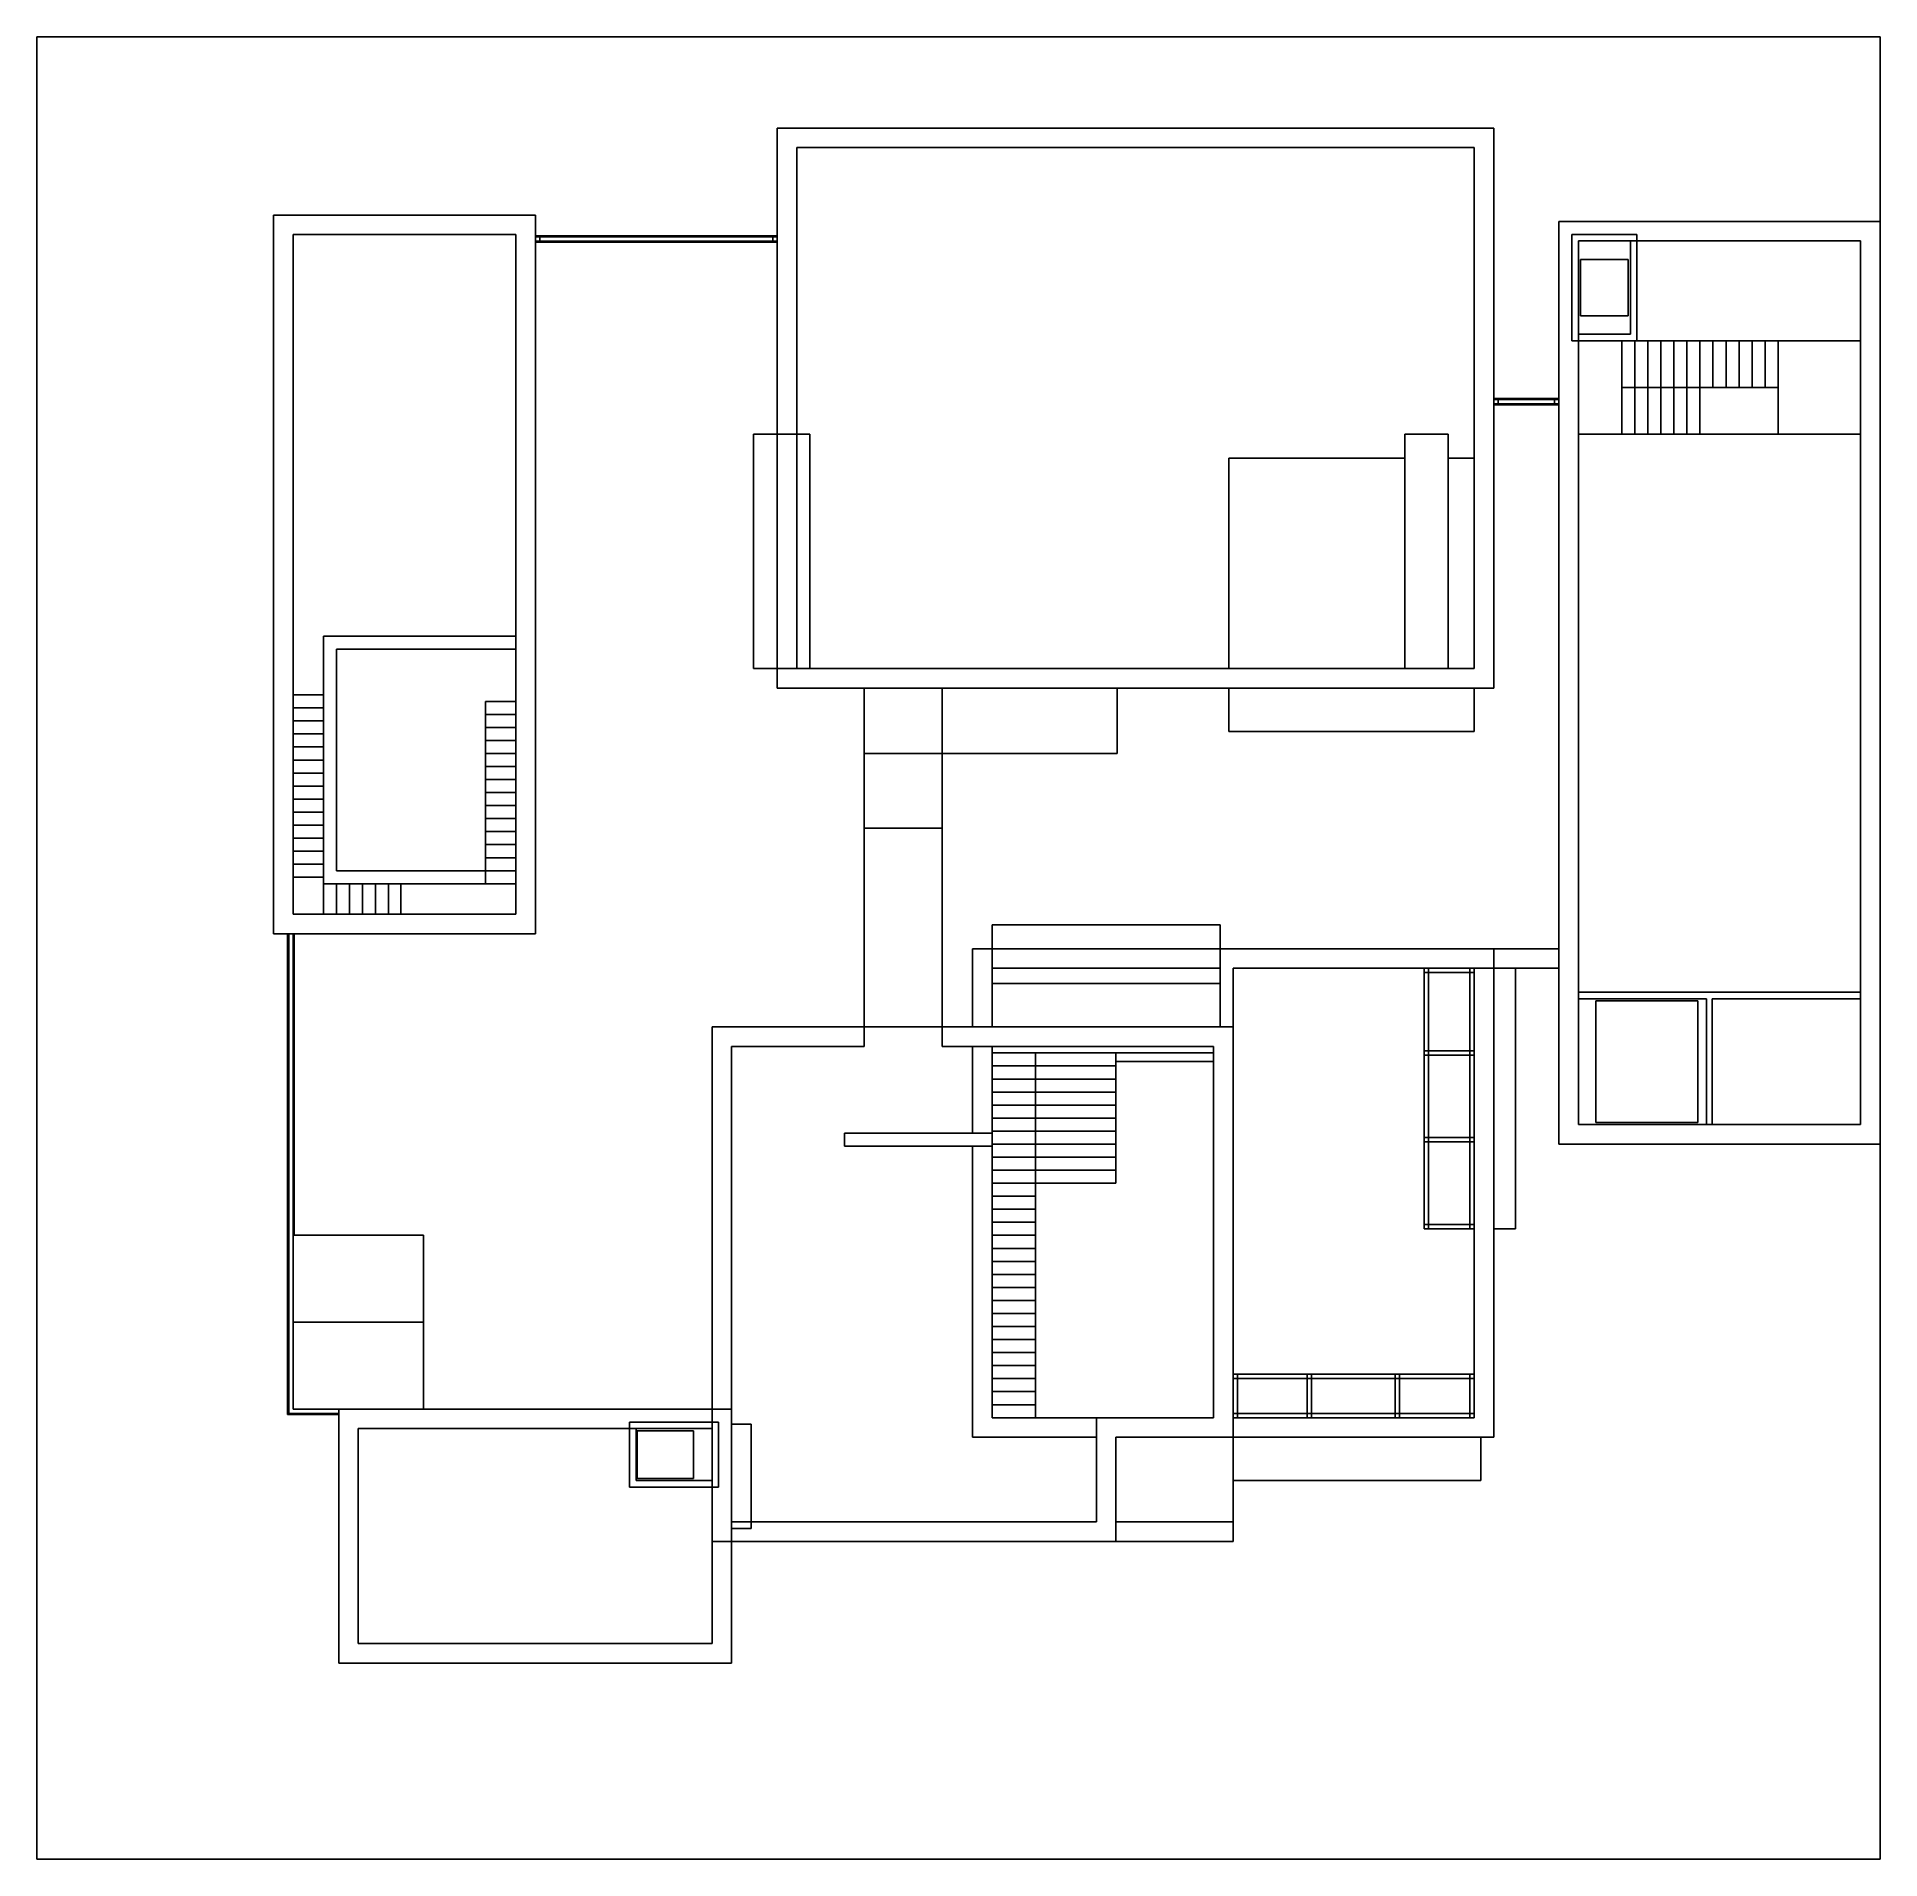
# Model space of a CAD drawing. Extents: x -21748 to 20702, y -21667 to 20299.
import ezdxf

# ---------------------------------------------------------------- set-up
doc = ezdxf.new("R2010")
doc.units = 0
doc.layers.get('0').update_dxf_attribs({"linetype": 'CONTINUOUS'})
doc.layers.add('SECTIONCUTEDGES', color=7, linetype='CONTINUOUS')

msp = doc.modelspace()

# ---------------------------------------------------------------- linework, layer by layer
for p, q in [((-21748, 20299), (-21748, -21667)), ((20702, 20299), (-21748, 20299)), ((20702, 16049), (20702, 20299)), ((14752, 12224), (14752, 13299)), ((15052, 12224), (15052, 13299)), ((15102, 13299), (15352, 13299)), ((15352, 12224), (15352, 13299)), ((15352, 13299), (15652, 13299)), ((15652, 12224), (15652, 13299)), ((15652, 13299), (15952, 13299)), ((15952, 13299), (15952, 12224)), ((15952, 13299), (16252, 13299)), ((16252, 12224), (16252, 13299)), ((16252, 13299), (16552, 13299)), ((16552, 12224), (16552, 13299)), ((16552, 13299), (16852, 13299)), ((16852, 12224), (16852, 13299)), ((16852, 13299), (17152, 13299)), ((17152, 12224), (17152, 13299)), ((17152, 13299), (17452, 13299)), ((17452, 12224), (17452, 13299)), ((17452, 13299), (17752, 13299)), ((17752, 12224), (17752, 13299)), ((17752, 13299), (18052, 13299)), ((18052, 12224), (18052, 13299)), ((18052, 13299), (18352, 13299)), ((18352, 13299), (18352, 12224)), ((18352, 13299), (20252, 13299)), ((11902, 11974), (13202, 11974)), ((15052, 12224), (14752, 12224)), ((14752, 11149), (14752, 12224)), ((15352, 12224), (15052, 12224)), ((15052, 12224), (15052, 11149)), ((15652, 12224), (15352, 12224)), ((15352, 12224), (15352, 11149)), ((15952, 12224), (15652, 12224)), ((15652, 11149), (15652, 12224)), ((16252, 12224), (15952, 12224)), ((15952, 11149), (15952, 12224)), ((16852, 12224), (16552, 12224)), ((17152, 12224), (16852, 12224)), ((17452, 12224), (17152, 12224)), ((17752, 12224), (17452, 12224)), ((18052, 12224), (17752, 12224)), ((18352, 12224), (18052, 12224)), ((18352, 12224), (18352, 11149)), ((13202, 11824), (11902, 11824)), ((14752, 11149), (13752, 11149)), ((15052, 11149), (14752, 11149)), ((15352, 11149), (15052, 11149)), ((15652, 11149), (15352, 11149)), ((15952, 11149), (15652, 11149)), ((16252, 11149), (15952, 11149)), ((18352, 11149), (16552, 11149)), ((20252, 11149), (18352, 11149)), ((5702, 10599), (9752, 10599)), ((5702, 10599), (5702, 5749)), ((10752, 10599), (11352, 10599)), ((-15848, 5145), (-15148, 5145)), ((5702, 4299), (5702, 5299)), ((11352, 5299), (11352, 4299)), ((-15848, 4845), (-15148, 4845)), ((-10716, 4996), (-11416, 4996)), ((-11416, 4696), (-11416, 4996)), ((-10716, 4696), (-11416, 4696)), ((-11416, 4396), (-11416, 4696)), ((-15848, 4545), (-15148, 4545)), ((-10716, 4396), (-11416, 4396)), ((-11416, 4096), (-11416, 4396)), ((11352, 4299), (5702, 4299)), ((-15848, 4245), (-15148, 4245)), ((-15848, 3945), (-15148, 3945)), ((-10716, 4096), (-11416, 4096)), ((-11416, 3796), (-11416, 4096)), ((-15848, 3645), (-15148, 3645)), ((-10716, 3796), (-11416, 3796)), ((-11416, 3496), (-11416, 3796)), ((-10716, 3496), (-11416, 3496)), ((-11416, 3196), (-11416, 3496)), ((-15848, 3345), (-15148, 3345)), ((-15848, 3045), (-15148, 3045)), ((-10716, 3196), (-11416, 3196)), ((-11416, 2896), (-11416, 3196)), ((-15848, 2745), (-15148, 2745)), ((-10716, 2896), (-11416, 2896)), ((-11416, 2596), (-11416, 2896)), ((-10716, 2596), (-11416, 2596)), ((-11416, 2296), (-11416, 2596)), ((-15848, 2445), (-15148, 2445)), ((-15848, 2145), (-15148, 2145)), ((-10716, 2296), (-11416, 2296)), ((-11416, 1996), (-11416, 2296)), ((-15848, 1845), (-15148, 1845)), ((-10716, 1996), (-11416, 1996)), ((-11416, 1696), (-11416, 1996)), ((-2698, -2501), (-2698, 2077)), ((-898, -2501), (-898, 2077)), ((-15848, 1545), (-15148, 1545)), ((-10716, 1696), (-11416, 1696)), ((-11416, 1396), (-11416, 1696)), ((-10716, 1396), (-11416, 1396)), ((-11416, 1096), (-11416, 1396)), ((-15848, 1245), (-15148, 1245)), ((-15848, 945), (-15148, 945)), ((-10716, 1096), (-11416, 1096)), ((-15148, 96), (-15148, 796)), ((-14848, 96), (-14848, 796)), ((-14548, 96), (-14548, 796)), ((-14248, 96), (-14248, 796)), ((-13948, 96), (-13948, 796)), ((-13648, 96), (-13648, 796)), ((252, -151), (5502, -151)), ((252, -701), (252, -151)), ((5502, -151), (5502, -701)), ((-15973, -454), (-15973, -2026)), ((-15823, -454), (-15823, -2026)), ((252, -701), (-198, -701)), ((-198, -701), (-198, -2501)), ((5502, -701), (252, -701)), ((252, -1151), (252, -701)), ((5502, -1151), (252, -1151)), ((252, -1151), (252, -1501)), ((10202, -1151), (10202, -1251)), ((10202, -1251), (10302, -1251)), ((10202, -1251), (10202, -3051)), ((10302, -1151), (10302, -1251)), ((10302, -1251), (11252, -1251)), ((10302, -1251), (10302, -3051)), ((11252, -1151), (11252, -1251)), ((11252, -1251), (11352, -1251)), ((11252, -1251), (11252, -3051)), ((11352, -1151), (11352, -1251)), ((11352, -1251), (11352, -3051)), ((11802, -1151), (11802, -7151)), ((12302, -1151), (12302, -7151)), ((252, -2501), (252, -1501)), ((5502, -1501), (252, -1501)), ((-15973, -2126), (-15973, -4526)), ((-15823, -2126), (-15823, -4526)), ((-2698, -2501), (-898, -2501)), ((-198, -4951), (-198, -2951)), ((252, -3101), (252, -2951)), ((1252, -3101), (252, -3101)), ((252, -3101), (252, -3401)), ((1252, -3101), (3102, -3101)), ((1252, -3401), (1252, -3101)), ((3102, -3101), (3102, -3301)), ((5352, -3101), (3102, -3101)), ((3102, -3401), (3102, -3301)), ((5352, -3301), (3102, -3301)), ((10202, -3051), (10302, -3051)), ((10202, -3051), (10202, -3151)), ((10202, -3151), (10302, -3151)), ((10202, -3151), (10202, -5051)), ((10302, -3051), (11252, -3051)), ((10302, -3051), (10302, -3151)), ((10302, -3151), (11252, -3151)), ((10302, -3151), (10302, -5051)), ((11252, -3051), (11352, -3051)), ((11252, -3051), (11252, -3151)), ((11252, -3151), (11352, -3151)), ((11252, -3151), (11252, -5051)), ((11352, -3051), (11352, -3151)), ((11352, -3151), (11352, -5051)), ((1252, -3401), (252, -3401)), ((252, -3401), (252, -3701)), ((1252, -3701), (252, -3701)), ((252, -3701), (252, -4001)), ((1252, -3701), (1252, -3401)), ((1252, -3401), (3102, -3401)), ((1252, -4001), (1252, -3701)), ((1252, -3701), (3102, -3701)), ((3102, -3701), (3102, -3401)), ((3102, -4001), (3102, -3701)), ((1252, -4001), (252, -4001)), ((252, -4001), (252, -4301)), ((1252, -4001), (3102, -4001)), ((1252, -4301), (1252, -4001)), ((3102, -4301), (3102, -4001)), ((-15973, -4626), (-15973, -7026)), ((-15823, -4626), (-15823, -7026)), ((1252, -4301), (252, -4301)), ((252, -4301), (252, -4601)), ((1252, -4601), (252, -4601)), ((252, -4601), (252, -4901)), ((1252, -4301), (3102, -4301)), ((1252, -4601), (1252, -4301)), ((1252, -4601), (3102, -4601)), ((1252, -4901), (1252, -4601)), ((3102, -4601), (3102, -4301)), ((3102, -4901), (3102, -4601)), ((1252, -4901), (252, -4901)), ((252, -4901), (252, -4951)), ((1252, -4901), (3102, -4901)), ((1252, -5201), (1252, -4901)), ((3102, -5201), (3102, -4901)), ((10202, -5051), (10302, -5051)), ((10202, -5051), (10202, -5151)), ((10302, -5051), (11252, -5051)), ((10302, -5051), (10302, -5151)), ((11252, -5051), (11352, -5051)), ((11252, -5051), (11252, -5151)), ((11352, -5051), (11352, -5151)), ((-198, -11951), (-198, -5251)), ((1252, -5201), (252, -5201)), ((252, -5251), (252, -5501)), ((1252, -5501), (252, -5501)), ((252, -5501), (252, -5801)), ((1252, -5201), (3102, -5201)), ((1252, -5501), (1252, -5201)), ((1252, -5501), (3102, -5501)), ((1252, -5801), (1252, -5501)), ((3102, -5501), (3102, -5201)), ((3102, -5801), (3102, -5501)), ((10202, -5151), (10302, -5151)), ((10202, -5151), (10202, -7051)), ((10302, -5151), (10302, -7051)), ((10302, -5151), (11252, -5151)), ((11252, -5151), (11352, -5151)), ((11252, -5151), (11252, -7051)), ((11352, -5151), (11352, -7051)), ((20702, -21667), (20702, -5201)), ((1252, -5801), (252, -5801)), ((252, -5801), (252, -6101)), ((1252, -5801), (3102, -5801)), ((1252, -6101), (1252, -5801)), ((3102, -6101), (3102, -5801)), ((1252, -6101), (252, -6101)), ((252, -6101), (252, -6401)), ((1252, -6101), (3102, -6101)), ((1252, -6101), (1252, -6401)), ((1252, -6401), (252, -6401)), ((252, -6401), (252, -6701)), ((1252, -6701), (252, -6701)), ((252, -6701), (252, -7001)), ((1252, -6401), (1252, -6701)), ((1252, -6701), (1252, -7001)), ((-15973, -7126), (-15973, -9526)), ((-15823, -7126), (-15823, -7301)), ((1252, -7001), (252, -7001)), ((252, -7001), (252, -7301)), ((1252, -7001), (1252, -7301)), ((10202, -7051), (10302, -7051)), ((10202, -7051), (10202, -7151)), ((10202, -7151), (10302, -7151)), ((10302, -7051), (10302, -7151)), ((10302, -7051), (11252, -7051)), ((10302, -7151), (11252, -7151)), ((11252, -7051), (11252, -7151)), ((11252, -7051), (11352, -7051)), ((11252, -7151), (11352, -7151)), ((11352, -7051), (11352, -7151)), ((11352, -7151), (11352, -10501)), ((11802, -11951), (11802, -7151)), ((12302, -7151), (11802, -7151)), ((1252, -7301), (252, -7301)), ((252, -7301), (252, -7601)), ((1252, -7601), (252, -7601)), ((252, -7601), (252, -7901)), ((1252, -7301), (1252, -7601)), ((1252, -7601), (1252, -7901)), ((1252, -7901), (252, -7901)), ((252, -7901), (252, -8201)), ((1252, -7901), (1252, -8201)), ((1252, -8201), (252, -8201)), ((252, -8201), (252, -8501)), ((1252, -8201), (1252, -8501)), ((1252, -8501), (252, -8501)), ((252, -8501), (252, -8801)), ((1252, -8801), (252, -8801)), ((252, -8801), (252, -9101)), ((1252, -8501), (1252, -8801)), ((1252, -8801), (1252, -9101)), ((1252, -9101), (252, -9101)), ((252, -9101), (252, -9401)), ((1252, -9101), (1252, -9401)), ((-15973, -9626), (-15973, -11276)), ((1252, -9401), (252, -9401)), ((252, -9401), (252, -9701)), ((1252, -9701), (252, -9701)), ((252, -9701), (252, -10001)), ((1252, -9401), (1252, -9701)), ((1252, -9701), (1252, -10001)), ((1252, -10001), (252, -10001)), ((252, -10001), (252, -10301)), ((1252, -10001), (1252, -10301)), ((1252, -10301), (252, -10301)), ((252, -10301), (252, -10601)), ((1252, -10601), (252, -10601)), ((252, -10601), (252, -10901)), ((1252, -10301), (1252, -10601)), ((1252, -10601), (1252, -10901)), ((5802, -10501), (5902, -10501)), ((5802, -10601), (5902, -10601)), ((5902, -10601), (5902, -10501)), ((5902, -10501), (7509, -10501)), ((5902, -10601), (7509, -10601)), ((5902, -11401), (5902, -10601)), ((7509, -10501), (7609, -10501)), ((7509, -10601), (7509, -10501)), ((7509, -11401), (7509, -10601)), ((7509, -10601), (7609, -10601)), ((7609, -10601), (7609, -10501)), ((7609, -10501), (9534, -10501)), ((7609, -11401), (7609, -10601)), ((7609, -10601), (9534, -10601)), ((9534, -10501), (9634, -10501)), ((9534, -10601), (9534, -10501)), ((9534, -11401), (9534, -10601)), ((9534, -10601), (9634, -10601)), ((9634, -10601), (9634, -10501)), ((9634, -10501), (11252, -10501)), ((9634, -11401), (9634, -10601)), ((9634, -10601), (11252, -10601)), ((11252, -10501), (11352, -10501)), ((11252, -10601), (11252, -10501)), ((11252, -11401), (11252, -10601)), ((11252, -10601), (11352, -10601)), ((11352, -10601), (11352, -10501)), ((11352, -11401), (11352, -10601)), ((1252, -10901), (252, -10901)), ((252, -10901), (252, -11201)), ((1252, -10901), (1252, -11201)), ((-15823, -11426), (-14898, -11426)), ((1252, -11201), (252, -11201)), ((252, -11201), (252, -11501)), ((1252, -11201), (1252, -11501)), ((5802, -11401), (5902, -11401)), ((5902, -11501), (5902, -11401)), ((5902, -11401), (7509, -11401)), ((7509, -11501), (7509, -11401)), ((7509, -11401), (7609, -11401)), ((7609, -11501), (7609, -11401)), ((7609, -11401), (9534, -11401)), ((9534, -11501), (9534, -11401)), ((9534, -11401), (9634, -11401)), ((9634, -11501), (9634, -11401)), ((9634, -11401), (11252, -11401)), ((11252, -11401), (11352, -11401)), ((11252, -11501), (11252, -11401)), ((11352, -11501), (11352, -11401)), ((1252, -11501), (252, -11501)), ((1252, -11501), (2652, -11501)), ((5802, -11501), (5902, -11501)), ((5902, -11501), (7509, -11501)), ((7509, -11501), (7609, -11501)), ((7609, -11501), (9534, -11501)), ((9534, -11501), (9634, -11501)), ((9634, -11501), (11252, -11501)), ((11252, -11501), (11352, -11501)), ((-198, -11951), (2652, -11951)), ((5802, -12951), (5802, -11951)), ((5802, -11951), (11502, -11951)), ((11502, -11951), (11502, -12951)), ((11802, -11951), (11502, -11951)), ((11502, -12951), (5802, -12951)), ((5802, -13901), (5802, -12951)), ((-21748, -21667), (20702, -21667))]:
    msp.add_line(p, q)
at = {"layer": 'SECTIONCUTEDGES'}
for p, q in [((-4698, 18199), (-4698, 15720)), ((11802, 18199), (-4698, 18199)), ((11802, 11974), (11802, 18199)), ((-4248, 17749), (11352, 17749)), ((-4248, 11149), (-4248, 17749)), ((11352, 17749), (11352, 10599)), ((-16298, 16195), (-16298, 15745)), ((-16298, 16195), (-10266, 16195)), ((-10266, 15720), (-10266, 16195)), ((-16298, 15745), (-16298, 11745)), ((-15848, 15745), (-10716, 15745)), ((-15848, 5145), (-15848, 15745)), ((-10716, 15745), (-10716, 6496)), ((-10166, 15720), (-10266, 15720)), ((-10266, 15720), (-10266, 15695)), ((-10166, 15720), (-10166, 15695)), ((-10166, 15720), (-4798, 15720)), ((-4698, 15720), (-4798, 15720)), ((-4798, 15695), (-4798, 15720)), ((-4698, 15720), (-4698, 15695)), ((20702, 16049), (13302, 16049)), ((13302, 16049), (13302, 11974)), ((13602, 15749), (13602, 13299)), ((15102, 15749), (13602, 15749)), ((15102, 15599), (15102, 15749)), ((20702, -5201), (20702, 16049)), ((-10266, 15695), (-10266, 15595)), ((-10166, 15695), (-10266, 15695)), ((-10266, 15595), (-10166, 15595)), ((-10266, 15595), (-10266, 15570)), ((-10266, 15570), (-10166, 15570)), ((-10266, 15570), (-10266, 5096)), ((-10166, 15695), (-10166, 15595)), ((-4798, 15695), (-10166, 15695)), ((-10166, 15595), (-10166, 15570)), ((-10166, 15595), (-4798, 15595)), ((-4798, 15570), (-10166, 15570)), ((-4798, 15595), (-4798, 15695)), ((-4698, 15695), (-4798, 15695)), ((-4798, 15570), (-4798, 15595)), ((-4798, 15595), (-4698, 15595)), ((-4798, 15570), (-4698, 15570)), ((-4698, 15595), (-4698, 15695)), ((-4698, 15595), (-4698, 15570)), ((-4698, 15570), (-4698, 11149)), ((13752, 15599), (14952, 15599)), ((13752, 13449), (13752, 15599)), ((14952, 15599), (14952, 13449)), ((14952, 15599), (15102, 15599)), ((15102, 13299), (15102, 15599)), ((15102, 15599), (16752, 15599)), ((16752, 15599), (20252, 15599)), ((20252, 15599), (20252, 13299)), ((14902, 15174), (13802, 15174)), ((13802, 15174), (13802, 13874)), ((14902, 13874), (14902, 15174)), ((13802, 13874), (14902, 13874)), ((13602, 13299), (13752, 13299)), ((14952, 13449), (13752, 13449)), ((13752, 13299), (13752, 13449)), ((13752, 13299), (14752, 13299)), ((13752, 11149), (13752, 13299)), ((14752, 13299), (15052, 13299)), ((15052, 13299), (15102, 13299)), ((20252, 13299), (20252, 11149)), ((11902, 11974), (11802, 11974)), ((11802, 11974), (11802, 11949)), ((11802, 11949), (11802, 11849)), ((11902, 11949), (11802, 11949)), ((11902, 11949), (11902, 11974)), ((11902, 11849), (11902, 11949)), ((13202, 11949), (11902, 11949)), ((13302, 11974), (13202, 11974)), ((13202, 11974), (13202, 11949)), ((13202, 11949), (13202, 11849)), ((13302, 11949), (13202, 11949)), ((13302, 11949), (13302, 11974)), ((13302, 11849), (13302, 11949)), ((16552, 12224), (16252, 12224)), ((16252, 12224), (16252, 11149)), ((16552, 11149), (16552, 12224)), ((-16298, 11745), (-16298, -354)), ((11802, 11849), (11802, 11824)), ((11802, 11849), (11902, 11849)), ((11802, 11824), (11902, 11824)), ((11802, 5299), (11802, 11824)), ((11902, 11824), (11902, 11849)), ((11902, 11849), (13202, 11849)), ((13202, 11849), (13202, 11824)), ((13202, 11849), (13302, 11849)), ((13202, 11824), (13302, 11824)), ((13302, 11824), (13302, 11849)), ((13302, 11824), (13302, -701)), ((-5248, 11149), (-5248, 5749)), ((-4698, 11149), (-5248, 11149)), ((-4698, 11149), (-4698, 5749)), ((-4248, 11149), (-4698, 11149)), ((-4248, 5749), (-4248, 11149)), ((-3948, 11149), (-4248, 11149)), ((-3948, 5749), (-3948, 11149)), ((10752, 11149), (9752, 11149)), ((9752, 11149), (9752, 10599)), ((10752, 10599), (10752, 11149)), ((13752, -1701), (13752, 11149)), ((16252, 11149), (16552, 11149)), ((20252, 11149), (20252, -1701)), ((9752, 10599), (9752, 5749)), ((10752, 5749), (10752, 10599)), ((11352, 10599), (11352, 5749)), ((-10716, 6496), (-15148, 6496)), ((-15148, 6496), (-15148, 5145)), ((-10716, 6196), (-10716, 6496)), ((-14848, 1096), (-14848, 6196)), ((-14848, 6196), (-10716, 6196)), ((-10716, 6196), (-10716, 4996)), ((-5248, 5749), (-4698, 5749)), ((-4698, 5749), (-4698, 5299)), ((-4698, 5749), (-4248, 5749)), ((-3948, 5749), (-4248, 5749)), ((5702, 5749), (-3948, 5749)), ((9752, 5749), (5702, 5749)), ((9752, 5749), (10752, 5749)), ((11352, 5749), (10752, 5749)), ((-15848, 4845), (-15848, 5145)), ((-15148, 5145), (-15148, 4845)), ((-10266, 96), (-10266, 5096)), ((-4698, 5299), (-2698, 5299)), ((-2698, 5299), (-2698, 3799)), ((-898, 5299), (-2698, 5299)), ((-898, 3799), (-898, 5299)), ((-898, 5299), (3129, 5299)), ((3129, 5299), (5702, 5299)), ((3129, 3799), (3129, 5299)), ((5702, 5299), (11352, 5299)), ((11352, 5299), (11802, 5299)), ((-15848, 4545), (-15848, 4845)), ((-15148, 4845), (-15148, 4545)), ((-10716, 4996), (-10716, 4696)), ((-10716, 4696), (-10716, 4396)), ((-15848, 4245), (-15848, 4545)), ((-15148, 4545), (-15148, 4245)), ((-10716, 4396), (-10716, 4096)), ((-15848, 3945), (-15848, 4245)), ((-15848, 3645), (-15848, 3945)), ((-15148, 4245), (-15148, 3945)), ((-15148, 3945), (-15148, 3645)), ((-10716, 4096), (-10716, 3796)), ((-15848, 3345), (-15848, 3645)), ((-15148, 3645), (-15148, 3345)), ((-10716, 3796), (-10716, 3496)), ((-10716, 3496), (-10716, 3196)), ((-898, 3799), (-2698, 3799)), ((-2698, 3799), (-2698, 2077)), ((-898, 3799), (3129, 3799)), ((-898, 3799), (-898, 2077)), ((-15848, 3045), (-15848, 3345)), ((-15848, 2745), (-15848, 3045)), ((-15148, 3345), (-15148, 3045)), ((-15148, 3045), (-15148, 2745)), ((-10716, 3196), (-10716, 2896)), ((-15848, 2445), (-15848, 2745)), ((-15148, 2745), (-15148, 2445)), ((-10716, 2896), (-10716, 2596)), ((-10716, 2596), (-10716, 2296)), ((-15848, 2145), (-15848, 2445)), ((-15848, 1845), (-15848, 2145)), ((-15148, 2445), (-15148, 2145)), ((-15148, 2145), (-15148, 1845)), ((-10716, 2296), (-10716, 1996)), ((-15848, 1545), (-15848, 1845)), ((-15148, 1845), (-15148, 1545)), ((-10716, 1996), (-10716, 1696)), ((-2698, 2077), (-898, 2077)), ((-15848, 1245), (-15848, 1545)), ((-15148, 1545), (-15148, 1245)), ((-10716, 1696), (-10716, 1396)), ((-10716, 1396), (-10716, 1096)), ((-15848, 945), (-15848, 1245)), ((-15848, 96), (-15848, 945)), ((-15148, 1245), (-15148, 945)), ((-15148, 945), (-15148, 796)), ((-11416, 1096), (-14848, 1096)), ((-11416, 796), (-11416, 1096)), ((-10716, 1096), (-10716, 796)), ((-15148, 796), (-14848, 796)), ((-14848, 796), (-14548, 796)), ((-14548, 796), (-14248, 796)), ((-14248, 796), (-13948, 796)), ((-13948, 796), (-13648, 796)), ((-13648, 796), (-13365, 796)), ((-13365, 796), (-13365, 96)), ((-11416, 796), (-13365, 796)), ((-10716, 796), (-11416, 796)), ((-10716, 96), (-10716, 796)), ((-15148, 96), (-15848, 96)), ((-14848, 96), (-15148, 96)), ((-14548, 96), (-14848, 96)), ((-14248, 96), (-14548, 96)), ((-13948, 96), (-14248, 96)), ((-13648, 96), (-13948, 96)), ((-13365, 96), (-13648, 96)), ((-13365, 96), (-10716, 96)), ((-10266, -354), (-10266, 96)), ((-16298, -354), (-15973, -354)), ((-15973, -354), (-15973, -454)), ((-15973, -354), (-15948, -354)), ((-15848, -354), (-15948, -354)), ((-15948, -354), (-15948, -454)), ((-15848, -354), (-15823, -354)), ((-15848, -454), (-15848, -354)), ((-15823, -354), (-10266, -354)), ((-15823, -454), (-15823, -354)), ((-15973, -454), (-15948, -454)), ((-15948, -454), (-15948, -2026)), ((-15848, -454), (-15823, -454)), ((-15848, -2026), (-15848, -454)), ((5502, -701), (5502, -1151)), ((5502, -701), (11802, -701)), ((11802, -1151), (11802, -701)), ((13302, -701), (11802, -701)), ((13302, -1151), (13302, -701)), ((5502, -1151), (5502, -1501)), ((5802, -1151), (10202, -1151)), ((5802, -2501), (5802, -1151)), ((10202, -1151), (10302, -1151)), ((10302, -1151), (11252, -1151)), ((11252, -1151), (11352, -1151)), ((11352, -1151), (11802, -1151)), ((11802, -1151), (12302, -1151)), ((12302, -1151), (13302, -1151)), ((13302, -1151), (13302, -5201)), ((5502, -1501), (5502, -2501)), ((-15973, -2026), (-15973, -2126)), ((-15948, -2026), (-15973, -2026)), ((-15948, -2026), (-15948, -2126)), ((-15823, -2026), (-15848, -2026)), ((-15848, -2126), (-15848, -2026)), ((-15823, -2126), (-15823, -2026)), ((20252, -1701), (13752, -1701)), ((13752, -1701), (13752, -1851)), ((13752, -4751), (13752, -1851)), ((13752, -1851), (16702, -1851)), ((14152, -1901), (14152, -4701)), ((16502, -1901), (14152, -1901)), ((16502, -4701), (16502, -1901)), ((16702, -1851), (16702, -4751)), ((16835, -4751), (16835, -1851)), ((16835, -1851), (20252, -1851)), ((20252, -1851), (20252, -1701)), ((20252, -1851), (20252, -4751)), ((-15973, -2126), (-15948, -2126)), ((-15948, -2126), (-15948, -4526)), ((-15848, -2126), (-15823, -2126)), ((-15848, -4526), (-15848, -2126)), ((-6198, -2501), (-6198, -11301)), ((-2698, -2501), (-6198, -2501)), ((-2698, -2951), (-2698, -2501)), ((-198, -2501), (-898, -2501)), ((-898, -2501), (-898, -2951)), ((252, -2501), (-198, -2501)), ((5502, -2501), (252, -2501)), ((5502, -2501), (5802, -2501)), ((5802, -10501), (5802, -2501)), ((-5748, -2951), (-2698, -2951)), ((-5748, -11301), (-5748, -2951)), ((-898, -2951), (-198, -2951)), ((-198, -2951), (252, -2951)), ((252, -2951), (5352, -2951)), ((5352, -2951), (5352, -3101)), ((5352, -3101), (5352, -3301)), ((5352, -3301), (5352, -11501)), ((-15973, -4526), (-15973, -4626)), ((-15948, -4526), (-15973, -4526)), ((-15973, -4626), (-15948, -4626)), ((-15948, -4526), (-15948, -4626)), ((-15948, -4626), (-15948, -7026)), ((-15823, -4526), (-15848, -4526)), ((-15848, -4626), (-15848, -4526)), ((-15848, -4626), (-15823, -4626)), ((-15848, -7026), (-15848, -4626)), ((-15823, -4626), (-15823, -4526)), ((-3148, -4951), (-3148, -5251)), ((-198, -4951), (-3148, -4951)), ((252, -4951), (-198, -4951)), ((252, -5201), (252, -4951)), ((16702, -4751), (13752, -4751)), ((14152, -4701), (16502, -4701)), ((16702, -4751), (16835, -4751)), ((20252, -4751), (16835, -4751)), ((-3148, -5251), (-198, -5251)), ((-198, -5251), (252, -5251)), ((252, -5251), (252, -5201)), ((13302, -5201), (20702, -5201)), ((-15973, -7026), (-15973, -7126)), ((-15948, -7026), (-15973, -7026)), ((-15973, -7126), (-15948, -7126)), ((-15948, -7026), (-15948, -7126)), ((-15948, -7126), (-15948, -9526)), ((-15823, -7026), (-15848, -7026)), ((-15848, -7126), (-15848, -7026)), ((-15848, -7126), (-15823, -7126)), ((-15848, -7301), (-15848, -7126)), ((-15823, -7126), (-15823, -7026)), ((-15848, -7301), (-15848, -9301)), ((-15823, -7301), (-15848, -7301)), ((-12847, -7301), (-15823, -7301)), ((-12847, -9301), (-12847, -7301)), ((-15848, -9301), (-12847, -9301)), ((-15848, -9301), (-15848, -11301)), ((-12847, -11301), (-12847, -9301)), ((-15973, -9526), (-15973, -9626)), ((-15948, -9526), (-15973, -9526)), ((-15973, -9626), (-15948, -9626)), ((-15948, -9526), (-15948, -9626)), ((-15948, -9626), (-15948, -11276)), ((5802, -10601), (5802, -10501)), ((5802, -11401), (5802, -10601)), ((-15973, -11276), (-15973, -11426)), ((-15948, -11276), (-15973, -11276)), ((-15973, -11426), (-15823, -11426)), ((-15948, -11276), (-15948, -11401)), ((-15948, -11401), (-15823, -11401)), ((-14798, -11301), (-15848, -11301)), ((-15823, -11426), (-15823, -11401)), ((-15823, -11401), (-14898, -11401)), ((-14898, -11401), (-14898, -11426)), ((-14898, -11401), (-14798, -11401)), ((-14898, -11426), (-14798, -11426)), ((-14798, -11401), (-14798, -11301)), ((-14798, -11301), (-12847, -11301)), ((-14798, -11401), (-14798, -11426)), ((-14798, -11426), (-14798, -17151)), ((-6198, -11301), (-12847, -11301)), ((-5748, -11301), (-6198, -11301)), ((-6198, -11301), (-6198, -11601)), ((-5748, -11651), (-5748, -11301)), ((5802, -11501), (5802, -11401)), ((-14348, -16701), (-14348, -11751)), ((-14348, -11751), (-8098, -11751)), ((-8098, -11601), (-8098, -11751)), ((-6198, -11601), (-8098, -11601)), ((-8098, -11751), (-8098, -13101)), ((-8098, -11751), (-7948, -11751)), ((-7948, -12951), (-7948, -11751)), ((-7948, -11751), (-6198, -11751)), ((-6623, -11801), (-7923, -11801)), ((-7923, -11801), (-7923, -12901)), ((-6623, -12901), (-6623, -11801)), ((-6048, -11601), (-6198, -11601)), ((-6198, -11601), (-6198, -11751)), ((-6198, -11751), (-6198, -12951)), ((-6048, -13101), (-6048, -11601)), ((-5298, -11651), (-5748, -11651)), ((-5748, -11651), (-5748, -13901)), ((-5298, -13901), (-5298, -11651)), ((5352, -11501), (2652, -11501)), ((2652, -11501), (2652, -11951)), ((5802, -11951), (5802, -11501)), ((2652, -11951), (2652, -13901)), ((3102, -13901), (3102, -11951)), ((3102, -11951), (5802, -11951)), ((-8098, -13101), (-6198, -13101)), ((-6198, -12951), (-7948, -12951)), ((-7923, -12901), (-6623, -12901)), ((-6198, -12951), (-6198, -13101)), ((-6198, -13101), (-6198, -14351)), ((-6198, -13101), (-6048, -13101)), ((-5748, -13901), (-5748, -14051)), ((-5298, -13901), (-5748, -13901)), ((-5298, -14051), (-5298, -13901)), ((2652, -13901), (-5298, -13901)), ((5802, -13901), (3102, -13901)), ((3102, -13901), (3102, -14351)), ((5802, -14351), (5802, -13901)), ((-6198, -14351), (-5748, -14351)), ((-6198, -14351), (-6198, -16701)), ((-5748, -14051), (-5298, -14051)), ((-5748, -14351), (-5748, -14051)), ((-5748, -14351), (3102, -14351)), ((-5748, -17151), (-5748, -14351)), ((3102, -14351), (5802, -14351)), ((-6198, -16701), (-14348, -16701)), ((-14798, -17151), (-5748, -17151))]:
    msp.add_line(p, q, dxfattribs=at)

doc.saveas('drawing.dxf')
